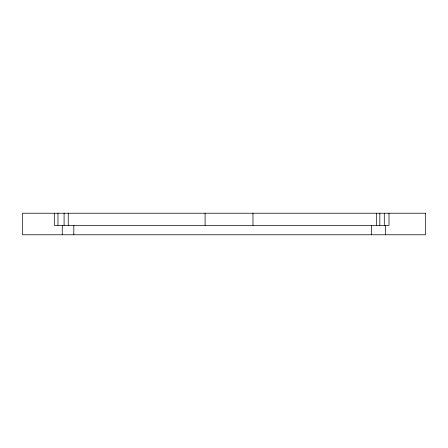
<?xml version="1.0" encoding="UTF-8"?>
<svg xmlns="http://www.w3.org/2000/svg" width="448" height="448" viewBox="0 0 448 448"><rect width="100%" height="100%" fill="white"/><g stroke="black" fill="none" stroke-linecap="round" stroke-linejoin="round"><path stroke-width="0.67" d="M389.004 213.226L389.004 225.422L54.309 225.422L54.309 213.226M385.459 225.422L385.459 234.774M384.294 213.226L384.294 225.422M379.831 213.226L379.831 225.422M376.499 213.226L376.499 225.422M371.521 225.422L371.521 234.774M252.969 213.226L252.969 225.422M205.089 213.226L205.089 225.422M73.814 225.422L73.814 234.774M68.247 213.226L68.247 225.422M64.092 213.226L64.092 225.422M62.266 225.422L62.266 234.774M57.971 213.226L57.971 225.422M425.6 213.226L22.4 213.226L22.4 234.774L425.6 234.774L425.6 213.226"/></g></svg>
